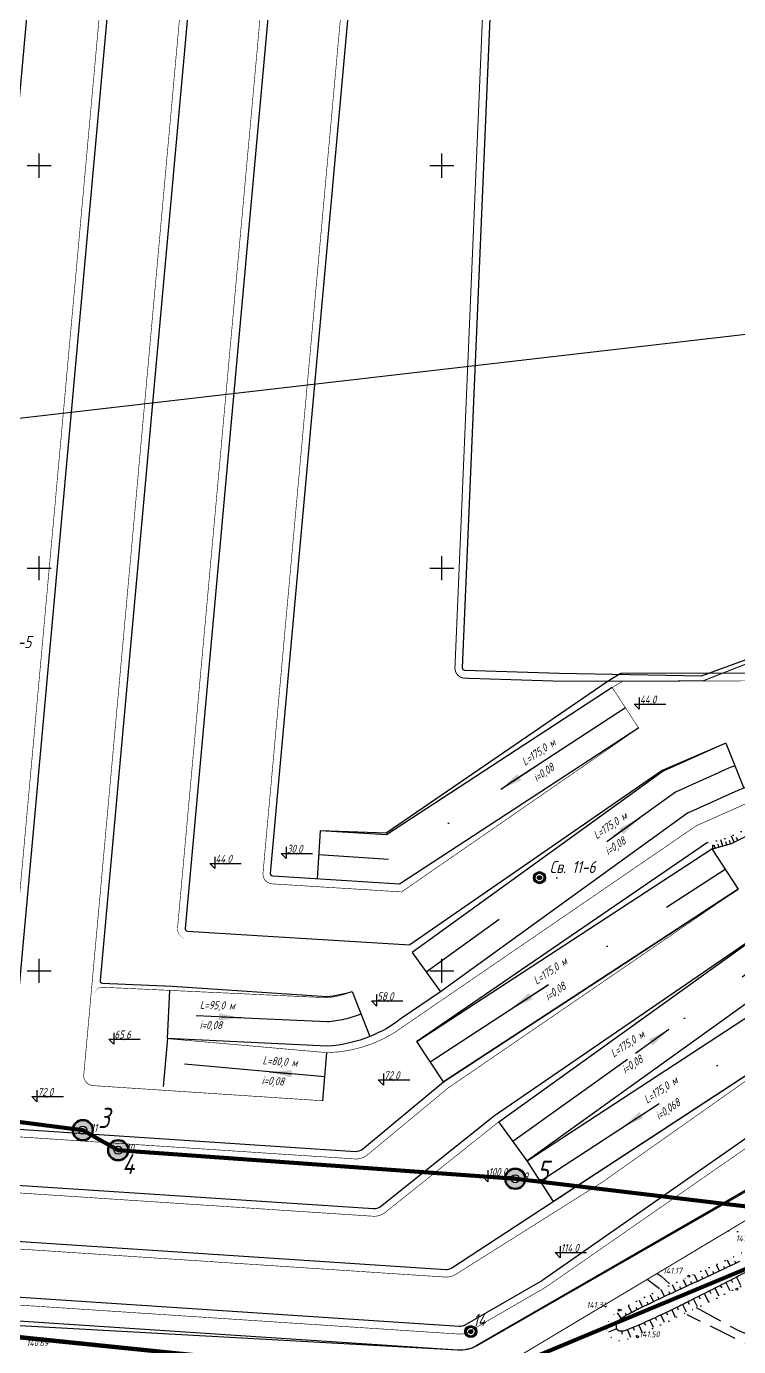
# Model space of a CAD drawing. Header units: millimetres. Extents: x 0 to 841, y 0 to 594.
# Drawn here: x 203.1 to 331.5, y 121.8 to 359.8 of the extents above; entities that cross this region are included whole.
import ezdxf

# ---------------------------------------------------------------- set-up
doc = ezdxf.new("R2010")
doc.units = ezdxf.units.MM
for name, pattern in [('ADOT1', [1.6, 0.1, -1.5]), ('AHIDDEN4', [7, 5, -2]), ('штрихпунктирнаяX2', [50.8, 25.4, -12.7, 0, -12.7])]:
    doc.linetypes.add(name, pattern=pattern)
for name, color, linetype in [('00_Поновлення_2014', 7, 'Continuous'), ('00_Розрізи', 7, 'Continuous'), ('01_Відвал_62.5', 7, 'Continuous'), ('01_Земельний_відвід', 7, 'Continuous'), ('01_Земельний_відвід_існуючий', 7, 'Continuous'), ('01_укоси', 7, 'Continuous'), ('0_Проектний_карьер', 7, 'Continuous'), ('0_Проектні відмітки', 7, 'Continuous'), ('кресты', 7, 'Continuous'), ('ПИКЕТЫ', 7, 'Continuous'), ('РЕЛЬЕФ', 7, 'Continuous'), ('Скважины', 7, 'Continuous'), ('Скважины_2011', 7, 'Continuous'), ('СІТУАЦІЯ', 7, 'Continuous')]:
    doc.layers.add(name, color=color, linetype=linetype)
doc.styles.add('Такие дела', font='GOST_A.TTF', dxfattribs={"oblique": 15})
doc.dimstyles.new('ISO-25', dxfattribs={"dimtxt": 2.5, "dimasz": 2.5, "dimexe": 1.25, "dimexo": 0.625, "dimtad": 1, "dimtxsty": 'Standard', "dimcen": 2.5, "dimadec": 0, "dimazin": 0, "dimtfac": 1, "dimtmove": 0, "dimatfit": 3, "dimfxl": 1, "dimarcsym": 0})

# ---------------------------------------------------------------- blocks, each defined once
blk = doc.blocks.new('Свкажины')
at = {"layer": 'Скважины', "linetype": 'Continuous'}
h = blk.add_hatch(color=7, dxfattribs=at)
h.paths.add_polyline_path([(-3, 0, 1), (3, 0, 1)])
h.paths.add_polyline_path([(2.2, 0, -1), (-2.2, 0, -1)], flags=16)
at = {"layer": 'Скважины', "linetype": 'Continuous', "lineweight": 50}
h = blk.add_hatch(color=7, dxfattribs=at)
edge = h.paths.add_edge_path()
edge.add_arc((0, 0), 1, 0, 360)
at = {"layer": 'Скважины', "color": 0, "linetype": 'Continuous'}
blk.add_circle((0, 0), 3, dxfattribs=at)
at = {"layer": 'Скважины', "color": 7, "linetype": 'Continuous'}
for radius in [2.2, 1]:
    blk.add_circle((0, 0), radius, dxfattribs=at)
blk = doc.blocks.new('01_Земельний')
at = {"layer": '01_Земельний_відвід', "linetype": 'Continuous', "lineweight": 50}
h = blk.add_hatch(color=2, dxfattribs=at)
h.dxf.hatch_style = 1
edge = h.paths.add_edge_path()
edge.add_arc((0, 0), 5, 0, 360)
at = {"layer": '01_Земельний_відвід', "color": 7, "linetype": 'Continuous', "lineweight": 50}
blk.add_circle((0, 0), 5, dxfattribs=at)

msp = doc.modelspace()

# ---------------------------------------------------------------- hatches: boundary and pattern name
at = {"layer": 'Скважины', "linetype": 'Continuous'}
h = msp.add_hatch(color=7, dxfattribs=at)
h.paths.add_polyline_path([(284.28, 124.49, 1), (282.1, 124.49, 1)])
h.paths.add_polyline_path([(283.99, 124.49, 1), (282.39, 124.49, 1)], flags=16)
msp.add_hatch(color=7, dxfattribs=at).paths.add_polyline_path([(283.56, 124.49, 1), (282.83, 124.49, 1)])

# ---------------------------------------------------------------- linework, layer by layer
at = {"color": 6, "linetype": 'Continuous', "lineweight": 60, "flags": 128}
msp.add_lwpolyline([(645.87, 345.86, 0.29, 0.29, 0), (510.84, 265.14, 0.29, 0.29, 0), (493.97, 226.42, 0.29, 0.29, 0), (455.79, 175.4, 0.29, 0.29, 0), (461.04, 59.05, 0.29, 0.29, 0), (282.33, 115.04, 0.29, 0.29, 0), (102.4, 133.6, 0.29, 0.29, 0), (121.77, 353.6, 0.29, 0.29, 0), (123.32, 410.28, 0, 0, 0), (236.52, 413.05, 0.29, 0.29, 0), (361.92, 455.1, 0.29, 0.29, 0), (432.04, 462.93, 0.29, 0.29, 0), (574.55, 459.99, 0.29, 0.29, 0), (617.74, 481.75, 0.29, 0.29, 0), (645.88, 481.61, 0.29, 0.29, 0)], format="xyseb", dxfattribs=at)
at = {"color": 1, "linetype": 'Continuous', "lineweight": 211, "const_width": 0.29, "flags": 128}
msp.add_lwpolyline([(123.67, 409.93), (236.58, 412.69), (361.99, 454.74), (432.05, 462.57), (573.75, 459.65), (632.5, 337.89), (510.56, 265.4), (493.65, 226.61), (455.42, 175.51), (460.66, 59.55), (282.4, 115.39), (102.79, 133.93), (122.13, 353.58)], close=True, dxfattribs=at)
at = {"color": 7, "linetype": 'Continuous', "lineweight": -3, "const_width": 0.181, "flags": 128}
msp.add_lwpolyline([(347.52, 153.38), (287.28, 117.3, -0.161989), (280.09, 115.71), (148.82, 129.25), (161.86, 285.05), (172.41, 411.12)], format="xyb", dxfattribs=at)
at = {"layer": '00_Поновлення_2014', "color": 7, "linetype": 'Continuous'}
for p, q in [((327.24, 211.64), (327.07, 212.21)), ((327.94, 211.84), (327.77, 212.41)), ((328.64, 212.04), (328.3, 213.19)), ((329.33, 212.24), (329.17, 212.82)), ((330.03, 212.45), (329.86, 213.02)), ((330.69, 212.75), (330.17, 213.83)), ((331.34, 213.06), (331.08, 213.6))]:
    msp.add_line(p, q, dxfattribs=at)
at = {"layer": '00_Розрізи', "color": 252, "linetype": 'Continuous', "lineweight": 40, "true_color": 0x949494, "const_width": 0.181, "flags": 128}
msp.add_lwpolyline([(639.26, 339.99), (629.23, 338.97), (459.07, 321.81), (380.15, 309.79), (185.6, 287.3), (117.6, 281.01), (110.34, 281.6)], dxfattribs=at)
at = {"layer": '01_Відвал_62.5', "color": 7, "linetype": 'Continuous', "lineweight": -3, "flags": 128}
for points in [[(369.16, 442.38), (368.11, 439.05), (363.99, 432.43), (356.57, 429.72), (356.57, 429.72), (354.75, 427.6), (351.04, 426.24), (352.28, 422.83), (319.4, 407.23), (292.19, 399.48), (280.77, 396.82), (256.96, 389.8), (249.42, 388.95, 0.355962), (249.03, 388.56), (231.68, 197.17, 0.423085), (232.09, 196.69), (244.65, 195.93), (272.21, 194.22)], [(317.45, 413.28), (290.6, 405.63), (279.16, 402.97), (255.17, 395.9), (239.75, 394.31), (220.86, 393.58, 0.376985), (220.44, 393.18), (199.45, 161.58, 0.421449), (199.85, 161.11), (262.38, 156.99, 0.191778), (263.66, 157.41), (278.25, 169.5), (331.42, 204.26)], [(251.97, 405.34), (238.55, 400.62), (195.76, 398.97), (192.39, 399.16, 0.403513), (191.93, 398.76), (168.91, 144.81, 0.401552), (169.29, 144.34), (190.23, 141.52), (278.66, 135.69, 0.162628), (279.77, 135.98), (351.43, 182.84)], [(220.8, 394.92), (206.42, 394.37, 0.376985), (206, 393.98), (184.16, 152.94, 0.401552), (184.53, 152.47), (191.23, 151.56), (265.64, 146.66, 0.186944), (266.89, 147.06), (287.45, 163.46), (339.87, 199.37)], [(249.27, 390.27), (240.54, 389.32), (234.96, 389.11, 0.376985), (234.54, 388.71), (216.33, 187.82, 0.42711), (216.74, 187.34), (229.36, 186.76), (257.23, 184.92, 0.0501), (261.77, 185.8, -0.0501)]]:
    msp.add_lwpolyline(points, format="xyb", dxfattribs=at)
for points in [[(329.17, 230.58), (332.4, 222.49)], [(256, 214.8), (255.46, 206.1)], [(272.6, 192.82), (277.71, 185.75)], [(261.77, 185.8), (265, 177.71)]]:
    msp.add_lwpolyline(points, dxfattribs=at)
at = {"layer": '01_Земельний_відвід', "color": 2, "linetype": 'Continuous', "lineweight": 50, "const_width": 0.726, "flags": 128}
msp.add_lwpolyline([(198.11, 403.35), (174.86, 165.75), (213.22, 160.81), (219.6, 157.19), (291.2, 152.05), (337.75, 146.47), (339.85, 141.8), (342.09, 142.79), (348.44, 142.32), (283.26, 115.15), (148.79, 128.82), (172.99, 418.07)], close=True, dxfattribs=at)
at = {"layer": '01_Земельний_відвід_існуючий', "color": 2, "linetype": 'Continuous', "lineweight": 50, "const_width": 0.726}
msp.add_lwpolyline([(500.93, 470.68), (528.01, 466.55), (542.57, 170.38), (533.61, 170.16), (508.97, 174.8), (479.46, 175.86), (446.23, 182.98), (434.79, 183.73), (339.85, 141.8), (337.75, 146.47), (291.2, 152.05), (219.6, 157.19), (213.22, 160.81), (174.86, 165.75), (197.92, 403.36), (208.64, 396.38), (271.26, 425.27), (391.26, 474.09)], close=True, dxfattribs=at)
at = {"layer": '01_Земельний_відвід_існуючий', "color": 7, "linetype": 'Continuous', "lineweight": -3}
for centre in [(213.22, 160.81), (219.6, 157.19), (291.2, 152.05)]:
    msp.add_circle(centre, 0.726, dxfattribs=at)
at = {"layer": '01_укоси', "color": 7, "linetype": 'Continuous'}
msp.add_line((326.84, 211.55), (326.83, 212.24), dxfattribs=at)
at = {"layer": '01_укоси', "color": 7, "linetype": 'ADOT1', "flags": 128}
msp.add_lwpolyline([(325.9, 212.7), (327.83, 213.06), (329.69, 213.59), (332.99, 215.19), (334.6, 216.48), (335.37, 216.79), (336.11, 216.82), (337.28, 216.55), (338.75, 216.01), (340.32, 215.58), (342.11, 215.85), (345.22, 216.86), (348.63, 218.6), (349.23, 218.91), (350.28, 219.07), (353.23, 219.52)], dxfattribs=at)
at = {"layer": '01_укоси', "color": 7, "linetype": 'Continuous', "flags": 128}
msp.add_lwpolyline([(353.23, 219.52), (351.51, 218.74), (349.17, 217.54), (345.68, 215.75), (342.38, 214.68), (340.24, 214.36), (338.39, 214.87), (336.94, 215.4), (335.99, 215.62), (335.62, 215.6), (335.21, 215.44), (333.63, 214.17), (330.12, 212.47), (326.94, 211.55), (326.65, 211.55)], dxfattribs=at)
at = {"layer": '0_Проектний_карьер', "color": 7, "linetype": 'Continuous', "lineweight": -3, "flags": 128}
for points, format in [([(256.48, 166.11, 0.109, 0.109, 0), (215.09, 168.84, 0.109, 0.109, -0.421449), (213.4, 170.81, 0.109, 0.109, 0), (233.17, 388.84, 0.109, 0.109, -0.376985), (234.91, 390.49, 0.109, 0.109, 0), (240.44, 390.7, 0.109, 0.109, 0), (256.19, 392.41, 0.109, 0.109, 0), (280.08, 399.46, 0.109, 0.109, 0), (291.51, 402.12, 0.109, 0.109, 0), (318.44, 409.79, 0.109, 0.109, 0), (326.09, 413.27, 0.109, 0.109, 0), (324.81, 416.67, 0.109, 0.109, 0), (350.08, 428.8, 0.109, 0.109, 0), (363.08, 433.55, 0.109, 0.109, 0), (367.11, 440.02, 0.109, 0.109, 0), (369.17, 442.39, 0.109, 0.109, 0)], "xyseb"), ([(313.46, 233.33), (270.34, 205.18), (247.5, 206.6, -0.42257), (247.09, 207.07), (263.32, 386.17, -0.307627), (263.63, 386.55), (282.05, 391.98), (293.45, 394.63), (321.23, 402.55), (347.4, 415.4), (372.33, 426.68), (525.74, 435.12), (540.66, 434.81), (552.91, 434.29, -0.277593), (559.15, 430.16)], "xyb"), ([(339.87, 199.37, 0.109, 0.109, 0), (288.26, 162.34, 0.109, 0.109, 0), (267.75, 145.98, 0.109, 0.109, -0.186944), (265.55, 145.29, 0.109, 0.109, 0), (191.1, 150.19, 0.109, 0.109, 0), (184.35, 151.1, 0.109, 0.109, -0.401552), (182.78, 153.06, 0.109, 0.109, 0), (204.63, 394.1, 0.109, 0.109, -0.376985), (206.37, 395.75, 0.109, 0.109, 0), (239.23, 397.01, 0.109, 0.109, 0), (254.4, 398.51, 0.109, 0.109, 0), (278.46, 405.6, 0.109, 0.109, 0), (289.98, 408.28, 0.109, 0.109, 0)], "xyseb"), ([(357.64, 176.65), (295.98, 133.66), (282.14, 125.66, -0.148608), (281.11, 125.42), (189.22, 131.47), (154.04, 136.21, -0.401454), (153.67, 136.68), (167.12, 285.59), (177.62, 400.91, -0.403387), (178.08, 401.31), (183.84, 401), (192.46, 400.53)], "xyb"), ([(261.4, 392.51, 0.109, 0.109, 0), (256.47, 391.06, 0.109, 0.109, 0), (249.27, 390.27, 0.109, 0.109, 0.357103), (247.66, 388.63, 0.109, 0.109, 0), (230.31, 197.29, 0.109, 0, 0.423085), (232.01, 195.31, 0, 0, 0), (244.57, 194.56, 0, 0, 0), (272.61, 192.82, 0, 0, 0)], "xyseb"), ([(484.84, 260.31), (483.12, 256.33, -0.165127), (480.78, 253.73), (465.22, 245.05), (457.38, 242.31), (452.1, 241.24), (448.41, 242.07), (440.99, 242.94), (437.31, 243.72), (431.18, 242.13), (426.6, 239.61), (420.22, 237.32), (403.98, 233.76), (334.04, 223.14), (331.35, 222.06), (329.08, 221.04), (326.82, 220.02), (322.29, 217.97), (277.71, 185.76)], "xyb"), ([(487.34, 259.23, 0.109, 0.109, 0), (485.61, 255.2, 0.109, 0.109, -0.165127), (482.07, 251.29, 0.109, 0.109, 0), (466.36, 242.52, 0.109, 0.109, 0), (458.11, 239.64, 0.109, 0.109, 0), (452.07, 238.42, 0.109, 0.109, 0), (447.94, 239.35, 0.109, 0.109, 0), (440.54, 240.22, 0.109, 0.109, 0), (437.38, 240.89, 0.109, 0.109, 0), (432.21, 239.55, 0.109, 0.109, 0), (427.74, 237.09, 0.109, 0.109, 0), (420.99, 234.66, 0.109, 0.109, 0), (404.4, 231.03, 0.109, 0.109, 0), (334.61, 220.4, 0.109, 0.109, 0), (332.75, 219.65, 0.109, 0.109, 0), (323.85, 215.7, 0.109, 0.109, 0), (271.29, 179.69, 0.109, 0.109, -0.160328), (257.24, 174.79, 0.109, 0.109, 0), (228.5, 177.31, 0.109, 0.109, 0)], "xyseb"), ([(339.39, 243.22), (310.36, 243.17, 0.136187), (310.14, 243.1), (307.95, 241.78), (267.92, 214.35), (256, 214.8)], "xyb"), ([(256.48, 166.11, 0, 0, 0), (227.72, 168.66, 0, 0, 0), (215.32, 169.47, 0, 0, -0.421899), (214.04, 170.98, 0, 0, 0), (215.36, 185.33, 0, 0.109, -0.401003), (216.8, 186.58, 0.109, 0.109, 0), (257.22, 184.69, 0.109, 0.109, 0.080062), (261.77, 185.8, 0.109, 0.109, -0.080062)], "xyseb"), ([(277.71, 185.76), (277.7, 185.75), (270.48, 180.81, -0.068868), (265.14, 177.77)], "xyb"), ([(265.14, 177.77, -0.086578), (257.29, 175.97), (228.5, 177.31)], "xyb"), ([(356.93, 174.32, 0.109, 0.109, 0), (296.7, 132.49, 0.109, 0.109, 0), (282.83, 124.46, 0.109, 0.109, -0.148581), (281.02, 124.04, 0.109, 0.109, 0), (189.09, 130.1, 0.109, 0.109, 0), (151.92, 135.1, 0.109, 0.109, 0)], "xyseb"), ([(352.95, 161.65), (332.79, 150), (284.29, 121.95, -0.148581), (280.83, 121.14), (188.8, 127.21), (151.66, 132.2)], "xyb")]:
    msp.add_lwpolyline(points, format=format, dxfattribs=at)
at = {"layer": '0_Проектний_карьер', "color": 7, "linetype": 'Continuous', "lineweight": -3, "const_width": 0.109, "flags": 128}
for points in [[(245.72, 207.19), (261.95, 386.29, -0.307627), (263.24, 387.87), (281.7, 393.31), (293.1, 395.96), (320.73, 403.84), (346.82, 416.65), (372, 428.04), (525.76, 436.5), (540.68, 436.19), (552.95, 435.68, -0.277873), (560.39, 430.77)], [(351.27, 182.73), (306.92, 151.45), (280.47, 134.8, -0.158175), (278.56, 134.32), (190.09, 140.14), (169.1, 142.97, -0.401552), (167.54, 144.93), (190.56, 398.88, -0.403513), (192.46, 400.53), (195.77, 400.36)], [(331.42, 204.26), (279.07, 168.39), (264.53, 156.34, -0.191647), (262.28, 155.62), (199.76, 159.73, -0.421449), (198.07, 161.71), (219.06, 393.27, -0.376985), (220.8, 394.92), (230.13, 395.28)], [(338.75, 241.84), (310.63, 241.79), (308.69, 240.62), (313.46, 233.33), (270.71, 203.77), (247.41, 205.22, -0.42257), (245.72, 207.19)]]:
    msp.add_lwpolyline(points, format="xyb", dxfattribs=at)
at = {"layer": '0_Проектний_карьер', "color": 1, "linetype": 'Continuous', "lineweight": 25, "flags": 128}
msp.add_lwpolyline([(362.04, 256.34), (324.72, 242.68), (299.13, 243.14), (282.13, 243.69, -0.417131), (281.71, 244.15), (287.69, 385.36), (288.02, 393.04, -0.336891), (288.35, 393.44), (288.37, 393.45), (293.45, 394.63), (321.23, 402.55), (347.4, 415.4), (351.91, 417.44)], format="xyb", dxfattribs=at)
at = {"layer": '0_Проектний_карьер', "color": 3, "linetype": 'Continuous', "lineweight": -3, "flags": 128}
msp.add_lwpolyline([(351.15, 160.25), (284.25, 121.92, -0.145003), (280.88, 121.12), (188.74, 126.26), (151.6, 131.58), (165.5, 285.44), (176.57, 400.66, -0.40559), (178.5, 402.3), (195.69, 401.16), (238.06, 403.03), (254.89, 409.24)], format="xyb", dxfattribs=at)
at = {"layer": '0_Проектний_карьер', "color": 1, "linetype": 'Continuous', "lineweight": 50, "const_width": 0.181, "flags": 128}
msp.add_lwpolyline([(487.39, 379.39), (454.69, 302.16), (452.79, 301.29), (437.15, 294.11), (359.14, 264.61), (362.04, 256.34), (357.95, 254.74), (325.03, 241.81), (299.06, 241.77), (282.09, 242.31, -0.417131), (280.33, 244.21), (286.31, 385.42)], format="xyb", dxfattribs=at)
at = {"layer": '0_Проектний_карьер', "color": 7, "linetype": 'Continuous', "lineweight": -3, "flags": 128}
for points in [[(308.7, 240.63), (267.99, 214.05), (256, 214.8)], [(329.17, 230.58), (317.69, 225.66), (272.21, 194.22)], [(329.17, 230.58), (327.94, 230.08), (317.9, 225.55), (272.61, 192.82)], [(325.9, 212.7), (273.48, 176.79)], [(228.5, 177.31), (228.91, 186.01)], [(228.5, 177.31), (227.72, 168.66)], [(256.48, 166.11), (257.24, 174.79)]]:
    msp.add_lwpolyline(points, dxfattribs=at)
at = {"layer": '0_Проектний_карьер', "color": 7, "linetype": 'штрихпунктирнаяX2', "lineweight": -3, "flags": 128}
for points in [[(311.08, 236.98), (269.13, 209.59), (255.73, 210.45)], [(330.79, 226.53), (329.64, 226.07), (327.29, 225.01), (325.03, 223.99), (320.09, 221.76), (275.16, 189.29)], [(275.87, 173.14), (329.04, 207.9)], [(290.79, 158.8), (342.41, 195.83)], [(295.72, 151.61), (348.88, 186.38)], [(256.87, 170.45), (228.05, 173)]]:
    msp.add_lwpolyline(points, dxfattribs=at)
at = {"layer": '0_Проектний_карьер', "color": 7, "linetype": 'Continuous', "lineweight": -3, "flags": 128}
for points in [[(326.65, 211.55), (331.42, 204.26), (278.25, 169.5), (273.48, 176.79)], [(339.87, 199.37), (344.95, 192.29), (293.33, 155.26), (288.25, 162.34)], [(346.5, 190.03), (351.27, 182.73), (298.1, 147.97), (293.33, 155.26)]]:
    msp.add_lwpolyline(points, close=True, dxfattribs=at)
at = {"layer": '0_Проектний_карьер', "color": 7, "linetype": 'штрихпунктирнаяX2', "lineweight": -3, "flags": 128}
msp.add_lwpolyline([(263.45, 181.78, -0.083881), (257.27, 180.33), (228.7, 181.66)], format="xyb", dxfattribs=at)
at = {"layer": '0_Проектні відмітки', "color": 7, "linetype": 'Continuous'}
for points in [[(313.57, 238.8), (313.57, 236.71), (312.66, 237.64), (318.34, 237.64)], [(249.91, 211.88), (249.91, 209.79), (248.99, 210.72), (254.67, 210.72)], [(237.03, 210.07), (237.03, 207.98), (236.11, 208.91), (241.79, 208.91)], [(266.19, 185.28), (266.19, 183.19), (265.28, 184.12), (270.96, 184.12)], [(218.82, 178.39), (218.82, 176.3), (217.9, 177.23), (223.58, 177.23)], [(267.42, 171.04), (267.42, 168.95), (266.5, 169.88), (272.18, 169.88)], [(204.96, 168.02), (204.96, 165.94), (204.04, 166.87), (209.73, 166.87)], [(299.3, 139.89), (299.3, 137.8), (298.39, 138.73), (304.07, 138.73)]]:
    msp.add_lwpolyline(points, dxfattribs=at)
at = {"layer": '0_Проектні відмітки', "color": 7, "linetype": 'Continuous', "elevation": 51.18}
msp.add_lwpolyline([(286.26, 153.6), (286.26, 151.51), (285.34, 152.44), (291.02, 152.44)], dxfattribs=at)
at = {"layer": 'кресты', "color": 3, "linetype": 'Continuous'}
for p, q in [((205.37, 332.56), (205.37, 336.92)), ((205.37, 332.56), (205.37, 336.92)), ((277.97, 332.56), (277.97, 336.92)), ((277.97, 332.56), (277.97, 336.92)), ((277.97, 332.56), (277.97, 336.92)), ((277.97, 332.56), (277.97, 336.92)), ((203.19, 334.74), (207.55, 334.74)), ((203.19, 334.74), (207.55, 334.74)), ((275.79, 334.74), (280.15, 334.74)), ((275.79, 334.74), (280.15, 334.74)), ((275.79, 334.74), (280.15, 334.74)), ((275.79, 334.74), (280.15, 334.74)), ((205.37, 259.96), (205.37, 264.32)), ((205.37, 259.96), (205.37, 264.32)), ((277.97, 259.96), (277.97, 264.32)), ((277.97, 259.96), (277.97, 264.32)), ((203.19, 262.14), (207.55, 262.14)), ((203.19, 262.14), (207.55, 262.14)), ((275.79, 262.14), (280.15, 262.14)), ((275.79, 262.14), (280.15, 262.14)), ((205.37, 187.36), (205.37, 191.72)), ((205.37, 187.36), (205.37, 191.72)), ((277.97, 187.36), (277.97, 191.72)), ((277.97, 187.36), (277.97, 191.72)), ((203.19, 189.54), (207.55, 189.54)), ((203.19, 189.54), (207.55, 189.54)), ((275.79, 189.54), (280.15, 189.54)), ((275.79, 189.54), (280.15, 189.54))]:
    msp.add_line(p, q, dxfattribs=at)
at = {"layer": 'ПИКЕТЫ', "color": 7, "linetype": 'Continuous'}
for centre in [(322.51, 134.5), (331.17, 132.13), (309.93, 128.34), (313.23, 123.57)]:
    msp.add_circle(centre, 0.181, dxfattribs=at)
at = {"layer": 'РЕЛЬЕФ', "color": 7, "linetype": 'Continuous'}
for p, q in [((328.01, 135.43), (327.51, 136.49)), ((329, 135.89), (328.83, 136.24)), ((329.98, 136.36), (329.5, 137.38)), ((330.97, 136.82), (330.81, 137.16)), ((322.07, 132.66), (321.55, 133.8)), ((323.06, 133.12), (322.89, 133.5)), ((324.05, 133.58), (323.53, 134.7)), ((325.04, 134.04), (324.87, 134.41)), ((326.03, 134.5), (325.52, 135.59)), ((327.02, 134.97), (326.85, 135.32)), ((329.16, 133.32), (329.89, 131.88)), ((330.13, 133.81), (330.38, 133.33)), ((331.1, 134.31), (331.85, 132.84)), ((316.14, 129.9), (315.59, 131.05)), ((318.11, 130.83), (317.58, 131.97)), ((319.1, 131.29), (318.93, 131.67)), ((320.09, 131.75), (319.57, 132.89)), ((321.08, 132.21), (320.91, 132.58)), ((325.27, 131.33), (325.97, 129.96)), ((326.24, 131.83), (326.48, 131.37)), ((327.21, 132.33), (327.93, 130.92)), ((328.18, 132.82), (328.43, 132.35)), ((312.22, 127.98), (311.65, 129.07)), ((313.19, 128.48), (313, 128.86)), ((314.17, 128.96), (313.61, 130.11)), ((315.15, 129.43), (314.97, 129.82)), ((317.12, 130.37), (316.94, 130.75)), ((320.39, 128.88), (320.61, 128.44)), ((321.37, 129.36), (322.03, 128.04)), ((322.35, 129.85), (322.57, 129.41)), ((323.32, 130.35), (324, 129)), ((324.29, 130.84), (324.52, 130.39)), ((309.64, 126.06), (309.22, 126.27)), ((310.33, 126.89), (309.66, 127.85)), ((311.25, 127.47), (311.06, 127.82)), ((315.46, 126.55), (316.05, 125.26)), ((316.45, 127), (316.65, 126.57)), ((317.44, 127.46), (318.04, 126.18)), ((318.43, 127.93), (318.63, 127.5)), ((319.41, 128.4), (320.04, 127.11)), ((309.5, 125.01), (308.02, 124.38)), ((310.4, 124.55), (310.43, 124.04)), ((311.46, 124.81), (311.96, 123.48)), ((312.47, 125.21), (312.65, 124.77)), ((313.47, 125.64), (314.06, 124.34)), ((314.47, 126.09), (314.67, 125.66))]:
    msp.add_line(p, q, dxfattribs=at)
at = {"layer": 'РЕЛЬЕФ', "color": 7, "linetype": 'ADOT1', "flags": 128}
msp.add_lwpolyline([(348.48, 144.09, -0.247865), (340.71, 137.12, -0.014621), (336.44, 134.87, -0.000289), (323.16, 128.41, -0.002988), (321.87, 127.79, -0.001521), (318.97, 126.43, -0.000934), (314.25, 124.25, -0.013678), (312.69, 123.58, -0.01238), (310.93, 122.94, -0.157027), (309.42, 122.92, -0.155166), (308.16, 123.79, -0.098382), (307.73, 124.65, -0.115406), (307.7, 125.48, -0.072553), (308.03, 126.42, -0.084341), (308.54, 127.1, -0.053759), (310.52, 128.58, -0.026173), (315.02, 130.95, -0.000529), (321.4, 133.88, -0.001686), (323.41, 134.8, -0.000946), (326.73, 136.28, 0.000929), (330.12, 137.8, 0.016664), (333.47, 139.44, -0.01406), (337.44, 141.42, -0.031942), (337.67, 141.5, -0.006058), (338.9, 141.88)], format="xyb", dxfattribs=at)
at = {"layer": 'РЕЛЬЕФ', "color": 7, "linetype": 'ADOT1'}
msp.add_lwpolyline([(329.66, 142.68, 0.000275), (333.1, 142.31, 0.004839), (334.3, 142.2, 0.001561), (337.99, 141.9, 0.026742), (338.35, 141.89, 0.007202), (339.67, 141.94)], format="xyb", dxfattribs=at)
at = {"layer": 'РЕЛЬЕФ', "color": 7, "linetype": 'Continuous', "flags": 128}
msp.add_lwpolyline([(335.23, 136.48, -0.004942), (331.01, 134.27, -0.00095), (322.54, 129.95, -0.003568), (320.27, 128.82, -0.00447), (317.34, 127.42, -0.003529), (313.6, 125.7, -0.008544), (312.44, 125.2, -0.00815), (311.21, 124.72, -0.047891), (310.72, 124.59, -0.044804), (310.19, 124.55, -0.149434), (309.77, 124.68, -0.147183), (309.49, 125.03, -0.113028), (309.44, 125.4, -0.08496), (309.55, 125.88, -0.060785), (309.93, 126.51, -0.079405), (310.34, 126.9, -0.025712), (311.38, 127.54, -0.011665), (313.77, 128.77, -0.004811), (319.53, 131.49, 0.002279), (331.71, 137.17, 0.004902)], format="xyb", dxfattribs=at)
at = {"layer": 'Скважины', "color": 7, "linetype": 'Continuous'}
for centre, radius in [((283.19, 124.49), 1.09), ((283.19, 124.49), 0.799), ((283.19, 124.49), 0.363), ((283.2, 124.44), 0.181), ((283.35, 124.46), 0.181)]:
    msp.add_circle(centre, radius, dxfattribs=at)
at = {"layer": 'Скважины', "color": 7}
msp.add_circle((283.2, 124.44), 0.181, dxfattribs=at)
at = {"layer": 'СІТУАЦІЯ', "color": 7, "linetype": 'AHIDDEN4', "flags": 128}
for points in [[(317.23, 132.17), (315.01, 133.91)], [(316.82, 134.99), (317.44, 134.52), (318.99, 133.08)], [(323.83, 128.84), (331.22, 124.79), (344.28, 119.23), (351.94, 115.73)], [(343.33, 117.01), (341.42, 118.56), (337.76, 120.25), (331.77, 122.78), (326.41, 125.46), (322.18, 127.5)]]:
    msp.add_lwpolyline(points, dxfattribs=at)

# ---------------------------------------------------------------- block references
at = {"layer": '01_Земельний_відвід', "color": 5, "linetype": 'Continuous', "lineweight": 50, "xscale": 0.363, "yscale": 0.363, "zscale": 0.363}
for p in [(213.22, 160.81), (219.6, 157.19), (291.2, 152.05)]:
    msp.add_blockref('01_Земельний', p, dxfattribs=at)
at = {"layer": 'Скважины_2011', "color": 7, "linetype": 'Continuous', "lineweight": 50, "xscale": 0.363, "yscale": 0.363, "zscale": 0.363}
msp.add_blockref('Свкажины', (295.58, 206.34), dxfattribs=at)

# ---------------------------------------------------------------- texts
at = {"layer": '01_Земельний_відвід', "linetype": 'Continuous', "lineweight": 50, "style": 'Такие дела', "oblique": 15}
for s, p in [('3', (215.99, 161.2)), ('4', (220.29, 152.87)), ('5', (295.05, 151.67, 51.18))]:
    msp.add_text(s, height=3.63, dxfattribs=at).set_placement(p)
at = {"layer": '01_Земельний_відвід_існуючий', "color": 7, "linetype": 'Continuous', "lineweight": -3, "attachment_point": 1, "style": 'Такие дела'}
for s, insert, char_height in [('11', (214.65, 161.94), 1.452), ('10', (221.04, 158.33), 1.452), ('9', (292.63, 153.19), 1.45)]:
    msp.add_mtext_dynamic_manual_height_columns(s, width=5.049, gutter_width=15, heights=[0], dxfattribs=dict(at, insert=insert, char_height=char_height))
at = {"layer": '0_Проектні відмітки', "color": 7, "linetype": 'Continuous', "style": 'Такие дела', "oblique": 15}
for s, p in [('44,0', (313.68, 237.74)), ('30,0', (250.02, 210.82)), ('44,0', (237.14, 209.01)), ('58,0', (266.3, 184.22)), ('65,6', (218.92, 177.33)), ('72,0', (267.53, 169.97)), ('72,0', (205.07, 166.96)), ('100,0', (286.36, 152.54, 51.18)), ('114,0', (299.41, 138.83))]:
    msp.add_text(s, height=1.452, dxfattribs=at).set_placement(p)
for s, rotation, p in [('L=175,0 м', 34.1968, (292.96, 226.48)), ('i=0,08', 34.1968, (295.05, 223.57)), ('L=175,0 м', 34.1968, (305.87, 213.23)), ('i=0,08', 34.1968, (307.95, 210.32)), ('L=175,0 м', 34.1968, (295.05, 187.01)), ('i=0,08', 34.1968, (297.14, 184.1)), ('L=95,0 м', 358.348, (234.3, 182.7)), ('i=0,08', 358.348, (234.28, 179.12)), ('L=175,0 м', 33.681, (308.95, 173.89)), ('L=80,0 м', 356.0044, (245.6, 172.7)), ('i=0,08', 33.681, (311.01, 170.96)), ('i=0,08', 356.0044, (245.44, 169.12)), ('L=175,0 м', 34.1968, (314.99, 165.54)), ('i=0,068', 34.1968, (317.08, 162.63))]:
    msp.add_text(s, height=1.452, rotation=rotation, dxfattribs=at).set_placement(p)
at = {"layer": 'ПИКЕТЫ', "color": 7, "linetype": 'Continuous', "style": 'Такие дела', "oblique": 15}
for s, p in [('141.44', (330.95, 140.74)), ('141.17', (317.82, 134.9)), ('141.34', (304.02, 128.75)), ('141.50', (313.55, 123.47)), ('140.69', (203.06, 121.87))]:
    msp.add_text(s, height=1.089, dxfattribs=at).set_placement(p)
at = {"layer": 'Скважины', "color": 7, "style": 'Такие дела', "oblique": 15}
msp.add_text('14 ', height=2.178, dxfattribs=at).set_placement((283.61, 125.49))
at = {"layer": 'Скважины_2011', "color": 7, "style": 'Такие дела', "oblique": 15}
for s, p in [(' Св. 11-5 ', (194.56, 247.74)), (' Св. 11-6 ', (296.29, 207.17))]:
    msp.add_text(s, height=2.178, dxfattribs=at).set_placement(p)

# ---------------------------------------------------------------- leaders
at = {"layer": '0_Проектний_карьер', "color": 7, "linetype": 'штрихпунктирнаяX2'}
for points in [[(288.58, 222.29), (295.12, 226.57)], [(313.55, 217.03), (307.72, 212.82)], [(290.66, 182.82), (297.2, 187.09)], [(241.76, 181.05), (233.64, 181.43)], [(318.89, 178.97), (312.88, 174.64)], [(246.91, 171.33), (250.81, 170.99)], [(310.6, 161.35), (317.14, 165.63)]]:
    msp.add_leader(points, dimstyle='ISO-25', override={"dimasz": 4, "dimgap": 0.625, "dimtad": 0, "dimtxsty": 'Такие дела'}, dxfattribs=at)

doc.saveas('drawing.dxf')
